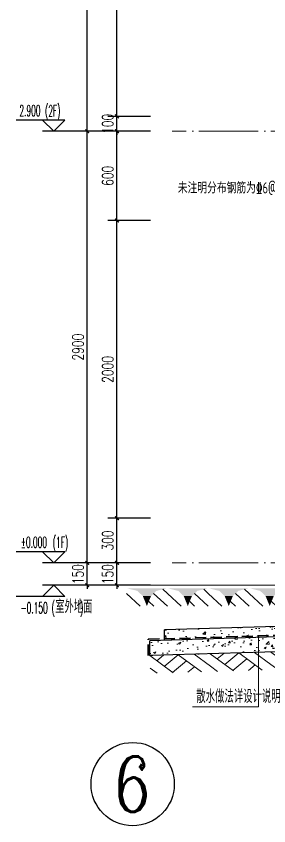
# Model space of a CAD drawing. Extents: x -1712635 to -854203, y -534641 to -21985.
# Drawn here: x -975796 to -974097, y -165657 to -160218 of the extents above; entities that cross this region are included whole.
import ezdxf
from ezdxf.enums import TextEntityAlignment as Align

# ---------------------------------------------------------------- set-up
doc = ezdxf.new("R2010")
doc.units = 0
doc.header["$LTSCALE"] = 1000
doc.linetypes.add('DASH', pattern=[0.35, 0.25, -0.1])
doc.linetypes.add('DOTE', pattern=[2.42, 2, -0.2, 0.02, -0.2])
doc.layers.get('0').update_dxf_attribs({"linetype": 'CONTINUOUS'})
doc.layers.get('Defpoints').update_dxf_attribs({"linetype": 'CONTINUOUS'})
for name, color, linetype in [('AXIS', 3, 'CONTINUOUS'), ('COLUMN', 4, 'CONTINUOUS'), ('DIM_ELEV', 3, 'CONTINUOUS'), ('PUB_DIM', 3, 'CONTINUOUS'), ('PUB_TEXT', 2, 'CONTINUOUS'), ('REIN', 6, 'CONTINUOUS'), ('S-引出线', 40, 'CONTINUOUS'), ('TEXT', 2, 'CONTINUOUS')]:
    doc.layers.add(name, color=color, linetype=linetype)
for name, color, linetype, lineweight in [('AXIS_TEXT', 7, 'CONTINUOUS', 20), ('DOTE', 19, 'DOTE', 9), ('平面-排水沟', 86, 'CONTINUOUS', 15), ('立面-中轮廓线', 30, 'CONTINUOUS', 35), ('粉刷', 251, 'CONTINUOUS', 9)]:
    doc.layers.add(name, color=color, linetype=linetype, lineweight=lineweight)
doc.styles.add('_TCH_AXIS', font='COMPLEX', dxfattribs={"bigfont": 'GBCBIG'})
doc.styles.add('_TCH_DIM', font='SIMPLEX.shx', dxfattribs={"width": 0.7, "bigfont": 'GBCBIG.shx'})
doc.styles.add('_TCH_DIM_T3', font='SIMPLEX', dxfattribs={"width": 0.705882, "bigfont": 'GBCBIG'})
doc.styles.add('DIM_FONT_T3', font='SIMPLEX', dxfattribs={"width": 0.705882, "bigfont": 'GBCBIG'})
doc.styles.add('TSSD_REIN', font='tssdeng.shx', dxfattribs={"width": 0.7, "height": 300, "bigfont": 'tssdchn.shx'})
doc.dimstyles.new('_TCH_ARCH&&25', dxfattribs={"dimtxt": 74.375, "dimasz": 25, "dimexe": 62.5, "dimexo": 75, "dimgap": 25, "dimtad": 1, "dimdec": 0, "dimzin": 0, "dimdsep": 46, "dimtxsty": '_TCH_DIM_T3', "dimblk": 'ARCHTICK', "dimcen": 0.09, "dimclrt": 7, "dimazin": 0, "dimtfac": 1, "dimtdec": 0, "dimtix": 1, "dimtmove": 2, "dimatfit": 3, "dimldrblk": 'ARCHTICK', "dimfxl": 0, "dimtolj": 1, "dimtzin": 0, "dimarcsym": 0})
pattern_1 = [(50, (28072.99, 249033.25), (143.452037, -12.550427), [15, -165]), (355, (28072.99, 249033.25), (-27.750267, 150.438427), [12, -132]), (100.4514, (28084.94, 249032.2), (115.701876, 137.88791), [12.74804, -140.22842]), (46.1842, (28072.99, 249073.25), (213.44821, -33.1038), [22.5, -247.5]), (96.6356, (28090.77, 249070.5), (186.93254, 194.82357), [19.12206, -210.3426]), (351.1842, (28072.99, 249073.25), (186.93239, 194.82372), [18, -198]), (21, (28092.99, 249063.25), (119.38141, -80.52378), [15, -165]), (326, (28092.99, 249063.25), (48.663066, 145.03001), [12, -132]), (71.4514, (28102.93, 249056.54), (168.044526, 64.5061), [12.74804, -140.22842]), (37.5, (28072.986, 249033.25), (2.431971, 66.578771), [0, -130.4, 0, -134, 0, -132.5]), (7.5, (28072.986, 249033.25), (52.613907, 78.882342), [0, -76.4, 0, -127.4, 0, -50.5]), (327.5, (28028.386, 249033.25), (106.764487, -4.510974), [0, -50, 0, -156, 0, -207]), (317.5, (28008.39, 249033.25), (116.637234, 20.020996), [0, -65, 0, -103.6, 0, -147])]

# ---------------------------------------------------------------- blocks, each defined once
blk = doc.blocks.new('$LINEPAT$素土夯实')
at = {"color": 0}
for p, q in [((0, -210), (210, 0)), ((120, -300), (420, 0)), ((420, 0), (608, -188)), ((495, -300), (795, 0)), ((615, 0), (705, -90)), ((315, -105), (502, -293)), ((210, -210), (300, -300)), ((705, -300), (795, -210))]:
    blk.add_line(p, q, dxfattribs=at)
blk = doc.blocks.new('$LinePat$自然土壤')
at = {"color": 0}
for p, q in [((0, -90), (71, -19)), ((0, -300), (211, -89)), ((420, -300), (630, -90)), ((210, -300), (286, -224))]:
    blk.add_line(p, q, dxfattribs=at)
for points in [[(0, 0), (630, 0), (168, -45), (462, -45)], [(168, -45), (462, -45), (252, -132), (378, -132)], [(252, -132), (378, -132), (315, -300)]]:
    blk.add_solid(points, dxfattribs=at)
blk = doc.blocks.new('sanshui')
at = {"layer": '粉刷'}
h = blk.add_hatch(dxfattribs=at)
h.set_pattern_fill('混凝土', color=256, scale=20)
h.set_pattern_definition(pattern_1)
edge = h.paths.add_edge_path()
edge.add_line((346317.8, 427329.6), (346257.8, 427329.6))
edge.add_line((346257.8, 427329.6), (346257.8, 427160.3))
edge.add_arc((346157.8, 427160.3), 100, 271.7184, 360, ccw=False)
edge.add_line((346160.8, 427060.3), (345137.8, 427029.6))
edge.add_line((345137.8, 427029.6), (345137.8, 426969.6))
edge.add_line((345137.8, 426969.6), (346317.8, 427005))
edge.add_line((346317.8, 427005), (346317.8, 427329.6))
h = blk.add_hatch(dxfattribs=at)
h.set_pattern_fill('混凝土', color=256, scale=20)
h.set_pattern_definition(pattern_1)
h.paths.add_polyline_path([(346337.8, 426895.6), (346337.8, 426995.6), (345037.8, 426956.6), (345037.8, 426856.6)])
at = {"layer": 'COLUMN'}
for p, q in [((346257.8, 427329.6), (346317.8, 427329.6)), ((346257.8, 427160.3), (346257.8, 427329.6)), ((346317.8, 426995), (346317.8, 427329.6)), ((346160.8, 427060.3), (345137.8, 427029.6)), ((345137.8, 426959.6), (345137.8, 427029.6)), ((346338.1, 426995.6), (345037.8, 426956.6)), ((345037.8, 426856.6), (345037.8, 426956.6)), ((346338.1, 426895.6), (345037.8, 426856.6))]:
    blk.add_line(p, q, dxfattribs=at)
blk.add_arc((346157.8, 427160.3), 100, 271.7184, 0, dxfattribs=at)
at = {"layer": '立面-中轮廓线', "linetype": 'DASH', "ltscale": 0.3}
blk.add_lwpolyline([(345027.8, 426856.6), (345027.8, 426966.3), (346317.8, 427005)], dxfattribs=at)
at = {"layer": '粉刷'}
blk.add_line((344881.5, 427329.6), (346257.8, 427329.6), dxfattribs=at)
at = {"layer": '粉刷', "yscale": 0.4, "zscale": 0.4}
for name, p, xscale, rotation in [('$LinePat$自然土壤', (345156.8, 427309.6), -0.4369306507241237, 359.9999999999903), ('$LinePat$自然土壤', (345432, 427309.6), -0.4369306507241237, 359.9999999999903), ('$LinePat$自然土壤', (345707.3, 427309.6), -0.4369306507241237, 359.9999999999903), ('$LinePat$自然土壤', (345982.6, 427309.6), -0.4369306507241237, 359.9999999999903), ('$LinePat$自然土壤', (346257.8, 427309.6), -0.4369306507241237, 359.9999999999903), ('$LINEPAT$素土夯实', (345444.5, 426868.8), -0.5117605352322558, 1.718358001643932), ('$LINEPAT$素土夯实', (345851.2, 426881), -0.5117605352322558, 1.718358001643932), ('$LINEPAT$素土夯实', (346257.8, 426893.2), -0.5117605352322558, 1.718358001643932)]:
    blk.add_blockref(name, p, dxfattribs=dict(at, xscale=xscale, rotation=rotation))
blk = doc.blocks.new('_ArchTick')
at = {"color": 0, "const_width": 0.35}
blk.add_lwpolyline([(-0.5, -0.5), (0.5, 0.5)], dxfattribs=at)
blk = doc.blocks.new('*D2846')
at = {"layer": 'Defpoints', "color": 0}
for p in [(-975118, -163890.5), (-974818, -163890.5), (-974818, -164041)]:
    blk.add_point(p, dxfattribs=at)
at = {"layer": 'PUB_DIM', "color": 0, "lineweight": -2}
for p, q in [((-974893, -163890.5), (-975180.5, -163890.5)), ((-975118, -163890.5), (-975118, -163865.5)), ((-975118, -164041), (-975118, -163890.5)), ((-974893, -164041), (-975180.5, -164041)), ((-975118, -164041), (-975118, -164066))]:
    blk.add_line(p, q, dxfattribs=at)
at = {"layer": 'PUB_DIM', "color": 0, "lineweight": -2, "xscale": 25, "yscale": 25, "zscale": 25}
for p, rotation in [((-975118, -163890.5), 270), ((-975118, -164041), 90)]:
    blk.add_blockref('_ArchTick', p, dxfattribs=dict(at, rotation=rotation))
at = {"layer": 'PUB_DIM', "color": 7, "insert": (-975180.2, -163965.8), "char_height": 74.38, "attachment_point": 5, "rotation": 90, "style": '_TCH_DIM_T3'}
blk.add_mtext('\\A1;150', dxfattribs=at)
blk = doc.blocks.new('*D2847')
at = {"layer": 'Defpoints', "color": 0}
for p in [(-975118, -163590.5), (-974818, -163590.5), (-974818, -163890.5)]:
    blk.add_point(p, dxfattribs=at)
at = {"layer": 'PUB_DIM', "color": 0, "lineweight": -2}
for p, q in [((-974893, -163590.5), (-975180.5, -163590.5)), ((-975118, -163890.5), (-975118, -163590.5)), ((-974893, -163890.5), (-975180.5, -163890.5))]:
    blk.add_line(p, q, dxfattribs=at)
at = {"layer": 'PUB_DIM', "color": 0, "lineweight": -2, "xscale": 25, "yscale": 25, "zscale": 25}
for p, rotation in [((-975118, -163590.5), 90), ((-975118, -163890.5), 270)]:
    blk.add_blockref('_ArchTick', p, dxfattribs=dict(at, rotation=rotation))
at = {"layer": 'PUB_DIM', "color": 7, "insert": (-975180.2, -163740.5), "char_height": 74.38, "attachment_point": 5, "rotation": 90, "style": '_TCH_DIM_T3'}
blk.add_mtext('\\A1;300', dxfattribs=at)
blk = doc.blocks.new('*D2848')
at = {"layer": 'Defpoints', "color": 0}
for p in [(-975118, -161590.5), (-974818, -161590.5), (-974818, -163590.5)]:
    blk.add_point(p, dxfattribs=at)
at = {"layer": 'PUB_DIM', "color": 0, "lineweight": -2}
for p, q in [((-974893, -161590.5), (-975180.5, -161590.5)), ((-975118, -163590.5), (-975118, -161590.5)), ((-974893, -163590.5), (-975180.5, -163590.5))]:
    blk.add_line(p, q, dxfattribs=at)
at = {"layer": 'PUB_DIM', "color": 0, "lineweight": -2, "xscale": 25, "yscale": 25, "zscale": 25}
for p, rotation in [((-975118, -161590.5), 90), ((-975118, -163590.5), 270)]:
    blk.add_blockref('_ArchTick', p, dxfattribs=dict(at, rotation=rotation))
at = {"layer": 'PUB_DIM', "color": 7, "insert": (-975180.2, -162590.5), "char_height": 74.38, "attachment_point": 5, "rotation": 90, "style": '_TCH_DIM_T3'}
blk.add_mtext('\\A1;2000', dxfattribs=at)
blk = doc.blocks.new('*D2849')
at = {"layer": 'Defpoints', "color": 0}
for p in [(-975318, -163890.5), (-974818, -163890.5), (-974818, -164041)]:
    blk.add_point(p, dxfattribs=at)
at = {"layer": 'PUB_DIM', "color": 0, "lineweight": -2}
for p, q in [((-974893, -163890.5), (-975380.5, -163890.5)), ((-975318, -163890.5), (-975318, -163865.5)), ((-975318, -164041), (-975318, -163890.5)), ((-974893, -164041), (-975380.5, -164041)), ((-975318, -164041), (-975318, -164066))]:
    blk.add_line(p, q, dxfattribs=at)
at = {"layer": 'PUB_DIM', "color": 0, "lineweight": -2, "xscale": 25, "yscale": 25, "zscale": 25}
for p, rotation in [((-975318, -163890.5), 270), ((-975318, -164041), 90)]:
    blk.add_blockref('_ArchTick', p, dxfattribs=dict(at, rotation=rotation))
at = {"layer": 'PUB_DIM', "color": 7, "insert": (-975380.2, -163965.8), "char_height": 74.38, "attachment_point": 5, "rotation": 90, "style": '_TCH_DIM_T3'}
blk.add_mtext('\\A1;150', dxfattribs=at)
blk = doc.blocks.new('*D2850')
at = {"layer": 'Defpoints', "color": 0}
for p in [(-975318, -160990.5), (-974818, -160990.5), (-974818, -163890.5)]:
    blk.add_point(p, dxfattribs=at)
at = {"layer": 'PUB_DIM', "color": 0, "lineweight": -2}
for p, q in [((-974893, -160990.5), (-975380.5, -160990.5)), ((-975318, -163890.5), (-975318, -160990.5)), ((-974893, -163890.5), (-975380.5, -163890.5))]:
    blk.add_line(p, q, dxfattribs=at)
at = {"layer": 'PUB_DIM', "color": 0, "lineweight": -2, "xscale": 25, "yscale": 25, "zscale": 25}
for p, rotation in [((-975318, -160990.5), 90), ((-975318, -163890.5), 270)]:
    blk.add_blockref('_ArchTick', p, dxfattribs=dict(at, rotation=rotation))
at = {"layer": 'PUB_DIM', "color": 7, "insert": (-975380.2, -162440.5), "char_height": 74.38, "attachment_point": 5, "rotation": 90, "style": '_TCH_DIM_T3'}
blk.add_mtext('\\A1;2900', dxfattribs=at)
blk = doc.blocks.new('*D3215')
at = {"layer": 'Defpoints', "color": 0}
for p in [(-975118, -160990.5), (-974818, -160990.5), (-974818, -161590.5)]:
    blk.add_point(p, dxfattribs=at)
at = {"layer": 'PUB_DIM', "color": 0, "lineweight": -2}
for p, q in [((-974893, -160990.5), (-975180.5, -160990.5)), ((-975118, -161590.5), (-975118, -160990.5)), ((-974893, -161590.5), (-975180.5, -161590.5))]:
    blk.add_line(p, q, dxfattribs=at)
at = {"layer": 'PUB_DIM', "color": 0, "lineweight": -2, "xscale": 25, "yscale": 25, "zscale": 25}
for p, rotation in [((-975118, -160990.5), 90), ((-975118, -161590.5), 270)]:
    blk.add_blockref('_ArchTick', p, dxfattribs=dict(at, rotation=rotation))
at = {"layer": 'PUB_DIM', "color": 7, "insert": (-975180.2, -161290.5), "char_height": 74.38, "attachment_point": 5, "rotation": 90, "style": '_TCH_DIM_T3'}
blk.add_mtext('\\A1;600', dxfattribs=at)
blk = doc.blocks.new('*D3216')
at = {"layer": 'Defpoints', "color": 0}
for p in [(-975118, -160890.5), (-974818, -160890.5), (-974818, -160990.5)]:
    blk.add_point(p, dxfattribs=at)
at = {"layer": 'PUB_DIM', "color": 0, "lineweight": -2}
for p, q in [((-974893, -160890.5), (-975180.5, -160890.5)), ((-975118, -160890.5), (-975118, -160865.5)), ((-975118, -160990.5), (-975118, -160890.5)), ((-974893, -160990.5), (-975180.5, -160990.5)), ((-975118, -160990.5), (-975118, -161015.5))]:
    blk.add_line(p, q, dxfattribs=at)
at = {"layer": 'PUB_DIM', "color": 0, "lineweight": -2, "xscale": 25, "yscale": 25, "zscale": 25}
for p, rotation in [((-975118, -160890.5), 270), ((-975118, -160990.5), 90)]:
    blk.add_blockref('_ArchTick', p, dxfattribs=dict(at, rotation=rotation))
at = {"layer": 'PUB_DIM', "color": 7, "insert": (-975180.2, -160940.5), "char_height": 74.38, "attachment_point": 5, "rotation": 90, "style": '_TCH_DIM_T3'}
blk.add_mtext('\\A1;100', dxfattribs=at)
blk = doc.blocks.new('*D3217')
at = {"layer": 'Defpoints', "color": 0}
for p in [(-975118, -158690.5), (-974818, -158690.5), (-974818, -160890.5)]:
    blk.add_point(p, dxfattribs=at)
at = {"layer": 'PUB_DIM', "color": 0, "lineweight": -2}
for p, q in [((-974893, -158690.5), (-975180.5, -158690.5)), ((-975118, -160890.5), (-975118, -158690.5)), ((-974893, -160890.5), (-975180.5, -160890.5))]:
    blk.add_line(p, q, dxfattribs=at)
at = {"layer": 'PUB_DIM', "color": 0, "lineweight": -2, "xscale": 25, "yscale": 25, "zscale": 25}
for p, rotation in [((-975118, -158690.5), 90), ((-975118, -160890.5), 270)]:
    blk.add_blockref('_ArchTick', p, dxfattribs=dict(at, rotation=rotation))
at = {"layer": 'PUB_DIM', "color": 7, "insert": (-975180.2, -159790.5), "char_height": 74.38, "attachment_point": 5, "rotation": 90, "style": '_TCH_DIM_T3'}
blk.add_mtext('\\A1;2200', dxfattribs=at)
blk = doc.blocks.new('*D3232')
at = {"layer": 'Defpoints', "color": 0}
for p in [(-975318, -158090.5), (-974818, -158090.5), (-974818, -160990.5)]:
    blk.add_point(p, dxfattribs=at)
at = {"layer": 'PUB_DIM', "color": 0, "lineweight": -2}
for p, q in [((-974893, -158090.5), (-975380.5, -158090.5)), ((-975318, -160990.5), (-975318, -158090.5)), ((-974893, -160990.5), (-975380.5, -160990.5))]:
    blk.add_line(p, q, dxfattribs=at)
at = {"layer": 'PUB_DIM', "color": 0, "lineweight": -2, "xscale": 25, "yscale": 25, "zscale": 25}
for p, rotation in [((-975318, -158090.5), 90), ((-975318, -160990.5), 270)]:
    blk.add_blockref('_ArchTick', p, dxfattribs=dict(at, rotation=rotation))
at = {"layer": 'PUB_DIM', "color": 7, "insert": (-975380.2, -159540.5), "char_height": 74.38, "attachment_point": 5, "rotation": 90, "style": '_TCH_DIM_T3'}
blk.add_mtext('\\A1;2900', dxfattribs=at)
blk = doc.blocks.new('20210809.02280266')
at = {"layer": 'REIN', "const_width": 9}
for points in [[(88138.6, 67177.9), (88138.6, 67244.8), (88341, 67244.8), (88341, 66580.9), (88134.2, 66580.9), (88134.2, 66645.6)], [(89117.8, 66808.4), (89117.8, 67063.1), (88282.7, 67063.1), (88282.7, 66980.3), (89093.5, 66980.3), (89093.5, 67044.5)]]:
    blk.add_lwpolyline(points, dxfattribs=at)
at = {"layer": 'REIN', "const_width": 8}
for points in [[(88148.2, 67228.9, 1), (88156.2, 67228.9, 1)], [(88323.7, 67228.9, 1), (88331.7, 67228.9, 1)], [(88294.3, 67048.5, 1), (88302.3, 67048.5, 1)], [(88323.7, 67048.5, 1), (88331.7, 67048.5, 1)], [(88496.9, 67048.5, 1), (88504.9, 67048.5, 1)], [(88678, 67048.5, 1), (88686, 67048.5, 1)], [(88859.3, 67048.5, 1), (88867.3, 67048.5, 1)], [(88294.3, 66993.5, 1), (88302.3, 66993.5, 1)], [(88323.7, 66993.5, 1), (88331.7, 66993.5, 1)], [(88496.9, 66993.5, 1), (88504.9, 66993.5, 1)], [(88678, 66993.5, 1), (88686, 66993.5, 1)], [(88859.3, 66993.5, 1), (88867.3, 66993.5, 1)], [(88142.7, 66592.8, 1), (88150.7, 66592.8, 1)], [(88323.7, 66592.8, 1), (88331.7, 66592.8, 1)]]:
    blk.add_lwpolyline(points, format="xyb", close=True, dxfattribs=at)
at = {"layer": 'S-引出线'}
blk.add_line((88341, 66768.4), (88638.9, 66768.4), dxfattribs=at)
blk.add_lwpolyline([(88630.8, 66980.3), (88630.8, 66873.3), (88886.8, 66873.3)], dxfattribs=at)
at = {"layer": 'TEXT', "style": 'TSSD_REIN', "width": 0.7}
for s, p in [('%%1328@150', (88639, 66874.3)), ('\x848@200', (88379.6, 66780.1)), ('未注明分布钢筋为%%1326@200', (87152, 66744.8))]:
    blk.add_text(s, height=75, rotation=0, dxfattribs=at).set_placement(p)
blk = doc.blocks.new('20210902.15310781')
at = {"layer": 'DOTE', "color": 1, "linetype": 'DOTE', "ltscale": 0.2}
for p, q in [((87879, -129245.9), (84878.9, -129245.9)), ((87879, -132145.9), (84878.9, -132145.9))]:
    blk.add_line(p, q, dxfattribs=at)

msp = doc.modelspace()

# ---------------------------------------------------------------- linework, layer by layer
at = {"layer": 'AXIS', "color": 6}
msp.add_circle((-975012.43, -165377.09), 280, dxfattribs=at)
at = {"layer": 'DIM_ELEV'}
for p, q in [((-975468.01, -160915.52), (-975796.01, -160915.52)), ((-975543.01, -160990.52), (-975618.01, -160915.52)), ((-975543.01, -160990.52), (-975468.01, -160915.52)), ((-975118.01, -160990.52), (-975618.01, -160990.52)), ((-975468.01, -163815.52), (-975796.01, -163815.52)), ((-975543.01, -163890.52), (-975618.01, -163815.52)), ((-975543.01, -163890.52), (-975468.01, -163815.52)), ((-975118.01, -163890.52), (-975618.01, -163890.52)), ((-975543.01, -164040.99), (-975618.01, -164115.99)), ((-975118.01, -164040.99), (-975618.01, -164040.99)), ((-975543.01, -164040.99), (-975468.01, -164115.99)), ((-975468.01, -164115.99), (-975796.01, -164115.99))]:
    msp.add_line(p, q, dxfattribs=at)
at = {"layer": '平面-排水沟'}
for p, q in [((-974166.83, -164390.11), (-974166.83, -164857.95)), ((-974166.83, -164857.95), (-974610.96, -164857.95))]:
    msp.add_line(p, q, dxfattribs=at)
at = {"layer": '平面-排水沟', "const_width": 6.67}
msp.add_lwpolyline([(-974166.83, -164386.77, 1), (-974166.83, -164393.44, 1)], format="xyb", close=True, dxfattribs=at)

# ---------------------------------------------------------------- block references
msp.add_blockref('sanshui', (-1319935.94, -591370.15))
at = {"layer": 'DOTE'}
msp.add_blockref('20210902.15310781', (-1059626.86, -31744.62), dxfattribs=at)
at = {"layer": 'REIN'}
msp.add_blockref('20210809.02280266', (-1061860.7, -228153.31), dxfattribs=at)

# ---------------------------------------------------------------- texts
at = {"layer": 'AXIS_TEXT', "color": 6, "style": '_TCH_AXIS'}
msp.add_text('6', height=372.76, dxfattribs=at).set_placement((-975136.68, -165563.47), (-974888.17, -165563.47), align=Align.FIT)
at = {"layer": 'PUB_TEXT'}
for s, height, style, width, p in [('2.900', 74.375, '_TCH_DIM', 0.494118, (-975774.11, -160889.27)), ('(2F)', 74.375, '_TCH_DIM', 0.494118, (-975601.96, -160890.49)), ('%%P0.000', 74.375, '_TCH_DIM', 0.494118, (-975765.01, -163789.27)), ('(1F)', 74.375, '_TCH_DIM', 0.494118, (-975549.63, -163790.49)), ('-0.150', 74.375, '_TCH_DIM', 0.494118, (-975766.41, -164229.74)), ('(', 74.38, '_TCH_DIM', 0.494118, (-975557.68, -164228.51)), ('室外地面', 89.362, '_TCH_DIM', 0.7, (-975533.18, -164228.51)), (')', 74.38, '_TCH_DIM', 0.494118, (-975366.37, -164228.51)), ('散水做法详设计说明', 89.362, 'DIM_FONT_T3', 0.705882, (-974584.71, -164831.7))]:
    msp.add_text(s, height=height, dxfattribs=dict(at, style=style, width=width)).set_placement(p)

# ---------------------------------------------------------------- dimensions: what is measured, and where the dimension line sits
at = {"layer": 'PUB_DIM'}
for p1, p2, distance, picture, middle in [((-974818.01, -160990.52), (-974818.01, -158090.52), 500, '*D3232', (-975380.2, -159540.52)), ((-974818.01, -160890.52), (-974818.01, -158690.52), 300, '*D3217', (-975180.2, -159790.52)), ((-974818.01, -160990.52), (-974818.01, -160890.52), 300, '*D3216', (-975180.2, -160940.52)), ((-974818.01, -163890.52), (-974818.01, -160990.52), 500, '*D2850', (-975380.2, -162440.52)), ((-974818.01, -161590.52), (-974818.01, -160990.52), 300, '*D3215', (-975180.2, -161290.52)), ((-974818.01, -163590.53), (-974818.01, -161590.52), 300, '*D2848', (-975180.2, -162590.52)), ((-974818.01, -163890.52), (-974818.01, -163590.53), 300, '*D2847', (-975180.2, -163740.52)), ((-974818.01, -164040.99), (-974818.01, -163890.52), 500, '*D2849', (-975380.2, -163965.75)), ((-974818.01, -164040.99), (-974818.01, -163890.52), 300, '*D2846', (-975180.2, -163965.75))]:
    dim = msp.add_aligned_dim(p1=p1, p2=p2, distance=distance, dimstyle='_TCH_ARCH&&25', dxfattribs=at)
    dim.commit()
    dim.dimension.update_dxf_attribs({"geometry": picture, "text_midpoint": middle})

doc.saveas('drawing.dxf')
